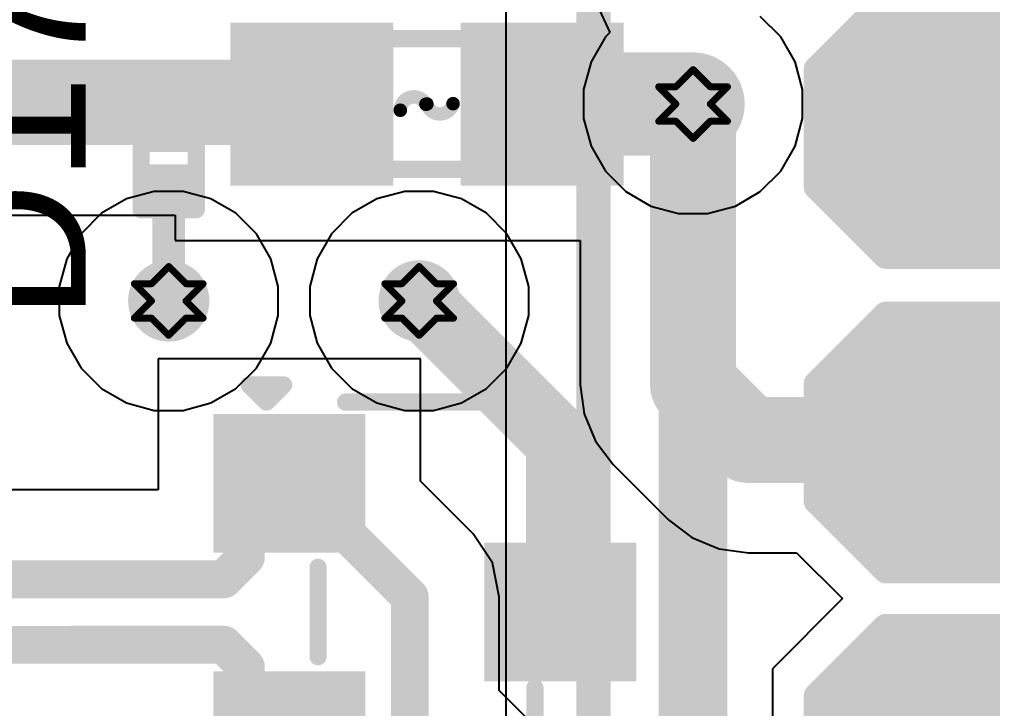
# Model space of a CAD drawing. Header units: inches. Extents: x -3 to 5437, y -3 to 5435.
# Drawn here: x 31.2 to 38.38, y 91.26 to 96.35 of the extents above; entities that cross this region are included whole.
import ezdxf

# ---------------------------------------------------------------- set-up
doc = ezdxf.new("R2010")
doc.units = ezdxf.units.IN
for name, color, linetype in [('Bottom Layer', 5, 'Continuous'), ('Bottom Solder', 6, 'Continuous'), ('Drill Drawing', 1, 'Continuous'), ('GND', 16, 'Continuous'), ('PWR', 76, 'Continuous'), ('Top Layer', 1, 'Continuous'), ('Top Overlay', 2, 'Continuous'), ('Top Paste', 8, 'Continuous'), ('Top Solder', 216, 'Continuous'), ('Via Holes', 16, 'Continuous')]:
    doc.layers.add(name, color=color, linetype=linetype)
doc.styles.add('Arial', font='', dxfattribs={"height": 0.2})
doc.styles.get('Arial').set_extended_font_data('Arial')

# ---------------------------------------------------------------- blocks, each defined once
blk = doc.blocks.new('T__________82')
at = {"layer": 'Top Layer'}
blk.add_hatch(color=1, dxfattribs=at).paths.add_polyline_path([(0.381, 0.762), (-0.381, 0.762), (-0.762, 0.381), (-0.762, -0.381), (-0.381, -0.762), (0.381, -0.762), (0.762, -0.381), (0.762, 0.381)])
at = {"layer": 'Top Paste'}
blk.add_hatch(color=8, dxfattribs=at).paths.add_polyline_path([(0.381, 0.762), (-0.381, 0.762), (-0.762, 0.381), (-0.762, -0.381), (-0.381, -0.762), (0.381, -0.762), (0.762, -0.381), (0.762, 0.381)])
at = {"layer": 'Top Solder'}
blk.add_hatch(color=216, dxfattribs=at).paths.add_polyline_path([(0.4318, 0.8636), (-0.4318, 0.8636), (-0.8636, 0.4318), (-0.8636, -0.4318), (-0.4318, -0.8636), (0.4318, -0.8636), (0.8636, -0.4318), (0.8636, 0.4318)])
at = {"layer": 'Top Overlay'}
for points in [[(-0.9398, 0.4318, 0.2, 0.2, 0), (-0.4318, 0.9398, 0.2, 0.2, 0)], [(-0.4318, 0.9398, 0.2, 0.2, 0), (0.4318, 0.9398, 0.2, 0.2, 0)], [(0.4318, 0.9398, 0.2, 0.2, 0), (0.9398, 0.4318, 0.2, 0.2, 0)], [(-0.9398, -0.4318, 0.2, 0.2, 0), (-0.9398, 0.4318, 0.2, 0.2, 0)], [(0.9398, -0.4318, 0.2, 0.2, 0), (0.9398, 0.4318, 0.2, 0.2, 0)], [(-0.9398, -0.4318, 0.2, 0.2, 0), (-0.4318, -0.9398, 0.2, 0.2, 0)], [(0.4318, -0.9398, 0.2, 0.2, 0), (0.9398, -0.4318, 0.2, 0.2, 0)], [(-0.4318, -0.9398, 0.2, 0.2, 0), (0.4318, -0.9398, 0.2, 0.2, 0)]]:
    blk.add_lwpolyline(points, format="xyseb", dxfattribs=at)
for points in [[(-0.4818, 0.9398, 0.1, 0.1, 1), (-0.3818, 0.9398, 0.1, 0.1, 1)], [(-0.4818, 0.9398, 0.1, 0.1, 1), (-0.3818, 0.9398, 0.1, 0.1, 1)], [(0.3818, 0.9398, 0.1, 0.1, 1), (0.4818, 0.9398, 0.1, 0.1, 1)], [(0.3818, 0.9398, 0.1, 0.1, 1), (0.4818, 0.9398, 0.1, 0.1, 1)], [(-0.9898, 0.4318, 0.1, 0.1, 1), (-0.8898, 0.4318, 0.1, 0.1, 1)], [(-0.9898, 0.4318, 0.1, 0.1, 1), (-0.8898, 0.4318, 0.1, 0.1, 1)], [(0.8898, 0.4318, 0.1, 0.1, 1), (0.9898, 0.4318, 0.1, 0.1, 1)], [(0.8898, 0.4318, 0.1, 0.1, 1), (0.9898, 0.4318, 0.1, 0.1, 1)], [(-0.9898, -0.4318, 0.1, 0.1, 1), (-0.8898, -0.4318, 0.1, 0.1, 1)], [(-0.9898, -0.4318, 0.1, 0.1, 1), (-0.8898, -0.4318, 0.1, 0.1, 1)], [(0.8898, -0.4318, 0.1, 0.1, 1), (0.9898, -0.4318, 0.1, 0.1, 1)], [(0.8898, -0.4318, 0.1, 0.1, 1), (0.9898, -0.4318, 0.1, 0.1, 1)], [(-0.4818, -0.9398, 0.1, 0.1, 1), (-0.3818, -0.9398, 0.1, 0.1, 1)], [(-0.4818, -0.9398, 0.1, 0.1, 1), (-0.3818, -0.9398, 0.1, 0.1, 1)], [(0.3818, -0.9398, 0.1, 0.1, 1), (0.4818, -0.9398, 0.1, 0.1, 1)], [(0.3818, -0.9398, 0.1, 0.1, 1), (0.4818, -0.9398, 0.1, 0.1, 1)]]:
    blk.add_lwpolyline(points, format="xyseb", close=True, dxfattribs=at)
blk = doc.blocks.new('T__________83')
at = {"layer": 'Top Layer'}
blk.add_hatch(color=1, dxfattribs=at).paths.add_polyline_path([(0.381, 0.762), (-0.381, 0.762), (-0.762, 0.381), (-0.762, -0.381), (-0.381, -0.762), (0.381, -0.762), (0.762, -0.381), (0.762, 0.381)])
at = {"layer": 'Top Paste'}
blk.add_hatch(color=8, dxfattribs=at).paths.add_polyline_path([(0.381, 0.762), (-0.381, 0.762), (-0.762, 0.381), (-0.762, -0.381), (-0.381, -0.762), (0.381, -0.762), (0.762, -0.381), (0.762, 0.381)])
at = {"layer": 'Top Solder'}
blk.add_hatch(color=216, dxfattribs=at).paths.add_polyline_path([(0.4318, 0.8636), (-0.4318, 0.8636), (-0.8636, 0.4318), (-0.8636, -0.4318), (-0.4318, -0.8636), (0.4318, -0.8636), (0.8636, -0.4318), (0.8636, 0.4318)])
at = {"layer": 'Top Overlay'}
for points in [[(-0.9398, 0.4318, 0.2, 0.2, 0), (-0.4318, 0.9398, 0.2, 0.2, 0)], [(-0.4318, 0.9398, 0.2, 0.2, 0), (0.4318, 0.9398, 0.2, 0.2, 0)], [(0.4318, 0.9398, 0.2, 0.2, 0), (0.9398, 0.4318, 0.2, 0.2, 0)], [(-0.9398, -0.4318, 0.2, 0.2, 0), (-0.9398, 0.4318, 0.2, 0.2, 0)], [(0.9398, -0.4318, 0.2, 0.2, 0), (0.9398, 0.4318, 0.2, 0.2, 0)], [(-0.9398, -0.4318, 0.2, 0.2, 0), (-0.4318, -0.9398, 0.2, 0.2, 0)], [(0.4318, -0.9398, 0.2, 0.2, 0), (0.9398, -0.4318, 0.2, 0.2, 0)], [(-0.4318, -0.9398, 0.2, 0.2, 0), (0.4318, -0.9398, 0.2, 0.2, 0)]]:
    blk.add_lwpolyline(points, format="xyseb", dxfattribs=at)
for points in [[(-0.4818, 0.9398, 0.1, 0.1, 1), (-0.3818, 0.9398, 0.1, 0.1, 1)], [(-0.4818, 0.9398, 0.1, 0.1, 1), (-0.3818, 0.9398, 0.1, 0.1, 1)], [(0.3818, 0.9398, 0.1, 0.1, 1), (0.4818, 0.9398, 0.1, 0.1, 1)], [(0.3818, 0.9398, 0.1, 0.1, 1), (0.4818, 0.9398, 0.1, 0.1, 1)], [(-0.9898, 0.4318, 0.1, 0.1, 1), (-0.8898, 0.4318, 0.1, 0.1, 1)], [(-0.9898, 0.4318, 0.1, 0.1, 1), (-0.8898, 0.4318, 0.1, 0.1, 1)], [(0.8898, 0.4318, 0.1, 0.1, 1), (0.9898, 0.4318, 0.1, 0.1, 1)], [(0.8898, 0.4318, 0.1, 0.1, 1), (0.9898, 0.4318, 0.1, 0.1, 1)], [(-0.9898, -0.4318, 0.1, 0.1, 1), (-0.8898, -0.4318, 0.1, 0.1, 1)], [(-0.9898, -0.4318, 0.1, 0.1, 1), (-0.8898, -0.4318, 0.1, 0.1, 1)], [(0.8898, -0.4318, 0.1, 0.1, 1), (0.9898, -0.4318, 0.1, 0.1, 1)], [(0.8898, -0.4318, 0.1, 0.1, 1), (0.9898, -0.4318, 0.1, 0.1, 1)], [(-0.4818, -0.9398, 0.1, 0.1, 1), (-0.3818, -0.9398, 0.1, 0.1, 1)], [(-0.4818, -0.9398, 0.1, 0.1, 1), (-0.3818, -0.9398, 0.1, 0.1, 1)], [(0.3818, -0.9398, 0.1, 0.1, 1), (0.4818, -0.9398, 0.1, 0.1, 1)], [(0.3818, -0.9398, 0.1, 0.1, 1), (0.4818, -0.9398, 0.1, 0.1, 1)]]:
    blk.add_lwpolyline(points, format="xyseb", close=True, dxfattribs=at)
blk = doc.blocks.new('T__________86')
at = {"layer": 'Top Layer'}
blk.add_hatch(color=1, dxfattribs=at).paths.add_polyline_path([(0.381, 0.762), (-0.381, 0.762), (-0.762, 0.381), (-0.762, -0.381), (-0.381, -0.762), (0.381, -0.762), (0.762, -0.381), (0.762, 0.381)])
at = {"layer": 'Top Paste'}
blk.add_hatch(color=8, dxfattribs=at).paths.add_polyline_path([(0.381, 0.762), (-0.381, 0.762), (-0.762, 0.381), (-0.762, -0.381), (-0.381, -0.762), (0.381, -0.762), (0.762, -0.381), (0.762, 0.381)])
at = {"layer": 'Top Solder'}
blk.add_hatch(color=216, dxfattribs=at).paths.add_polyline_path([(0.4318, 0.8636), (-0.4318, 0.8636), (-0.8636, 0.4318), (-0.8636, -0.4318), (-0.4318, -0.8636), (0.4318, -0.8636), (0.8636, -0.4318), (0.8636, 0.4318)])
at = {"layer": 'Top Overlay'}
for points in [[(-0.9398, 0.4318, 0.2, 0.2, 0), (-0.4318, 0.9398, 0.2, 0.2, 0)], [(-0.4318, 0.9398, 0.2, 0.2, 0), (0.4318, 0.9398, 0.2, 0.2, 0)], [(0.4318, 0.9398, 0.2, 0.2, 0), (0.9398, 0.4318, 0.2, 0.2, 0)], [(-0.9398, -0.4318, 0.2, 0.2, 0), (-0.9398, 0.4318, 0.2, 0.2, 0)], [(0.9398, -0.4318, 0.2, 0.2, 0), (0.9398, 0.4318, 0.2, 0.2, 0)], [(-0.9398, -0.4318, 0.2, 0.2, 0), (-0.4318, -0.9398, 0.2, 0.2, 0)], [(0.4318, -0.9398, 0.2, 0.2, 0), (0.9398, -0.4318, 0.2, 0.2, 0)], [(-0.4318, -0.9398, 0.2, 0.2, 0), (0.4318, -0.9398, 0.2, 0.2, 0)]]:
    blk.add_lwpolyline(points, format="xyseb", dxfattribs=at)
for points in [[(-0.4818, 0.9398, 0.1, 0.1, 1), (-0.3818, 0.9398, 0.1, 0.1, 1)], [(-0.4818, 0.9398, 0.1, 0.1, 1), (-0.3818, 0.9398, 0.1, 0.1, 1)], [(0.3818, 0.9398, 0.1, 0.1, 1), (0.4818, 0.9398, 0.1, 0.1, 1)], [(0.3818, 0.9398, 0.1, 0.1, 1), (0.4818, 0.9398, 0.1, 0.1, 1)], [(-0.9898, 0.4318, 0.1, 0.1, 1), (-0.8898, 0.4318, 0.1, 0.1, 1)], [(-0.9898, 0.4318, 0.1, 0.1, 1), (-0.8898, 0.4318, 0.1, 0.1, 1)], [(0.8898, 0.4318, 0.1, 0.1, 1), (0.9898, 0.4318, 0.1, 0.1, 1)], [(0.8898, 0.4318, 0.1, 0.1, 1), (0.9898, 0.4318, 0.1, 0.1, 1)], [(-0.9898, -0.4318, 0.1, 0.1, 1), (-0.8898, -0.4318, 0.1, 0.1, 1)], [(-0.9898, -0.4318, 0.1, 0.1, 1), (-0.8898, -0.4318, 0.1, 0.1, 1)], [(0.8898, -0.4318, 0.1, 0.1, 1), (0.9898, -0.4318, 0.1, 0.1, 1)], [(0.8898, -0.4318, 0.1, 0.1, 1), (0.9898, -0.4318, 0.1, 0.1, 1)], [(-0.4818, -0.9398, 0.1, 0.1, 1), (-0.3818, -0.9398, 0.1, 0.1, 1)], [(-0.4818, -0.9398, 0.1, 0.1, 1), (-0.3818, -0.9398, 0.1, 0.1, 1)], [(0.3818, -0.9398, 0.1, 0.1, 1), (0.4818, -0.9398, 0.1, 0.1, 1)], [(0.3818, -0.9398, 0.1, 0.1, 1), (0.4818, -0.9398, 0.1, 0.1, 1)]]:
    blk.add_lwpolyline(points, format="xyseb", close=True, dxfattribs=at)
blk = doc.blocks.new('F____0603_201')
at = {"layer": 'Top Layer'}
for points in [[(-0.35, -0.5), (-1.35, -0.5), (-1.35, 0.5), (-0.35, 0.5)], [(1.35, -0.5), (0.35, -0.5), (0.35, 0.5), (1.35, 0.5)]]:
    blk.add_hatch(color=1, dxfattribs=at).paths.add_polyline_path(points)
at = {"layer": 'Top Paste'}
for points in [[(-0.35, -0.5), (-1.35, -0.5), (-1.35, 0.5), (-0.35, 0.5)], [(1.35, -0.5), (0.35, -0.5), (0.35, 0.5), (1.35, 0.5)]]:
    blk.add_hatch(color=8, dxfattribs=at).paths.add_polyline_path(points)
at = {"layer": 'Top Solder'}
for points in [[(-0.2484, -0.6016), (-1.4516, -0.6016), (-1.4516, 0.6016), (-0.2484, 0.6016)], [(1.4516, -0.6016), (0.2484, -0.6016), (0.2484, 0.6016), (1.4516, 0.6016)]]:
    blk.add_hatch(color=216, dxfattribs=at).paths.add_polyline_path(points)
at = {"layer": 'Top Overlay'}
for points in [[(0.254, 0.4826, 0.127, 0.127, 0), (-0.254, 0.4826, 0.127, 0.127, 0)], [(-0.1933, -0.0026, 0.1, 0.1, -0.770164), (0, 0, 0.1, 0.1, 0)], [(0.1963, 0.046, 0.1, 0.1, -0.784117), (0.0071, 0.002, 0.1, 0.1, 0)], [(0.254, -0.4826, 0.127, 0.127, 0), (-0.254, -0.4826, 0.127, 0.127, 0)]]:
    blk.add_lwpolyline(points, format="xyseb", dxfattribs=at)
for points in [[(-0.2857, 0.4826, 0.0635, 0.0635, 1), (-0.2223, 0.4826, 0.0635, 0.0635, 1)], [(0.2223, 0.4826, 0.0635, 0.0635, 1), (0.2857, 0.4826, 0.0635, 0.0635, 1)], [(0.1713, 0.046, 0.05, 0.05, 1), (0.2213, 0.046, 0.05, 0.05, 1)], [(-0.2183, -0.0026, 0.05, 0.05, 1), (-0.1684, -0.0026, 0.05, 0.05, 1)], [(-0.025, 0, 0.05, 0.05, 1), (0.025, 0, 0.05, 0.05, 1)], [(-0.0179, 0.002, 0.05, 0.05, 1), (0.0321, 0.002, 0.05, 0.05, 1)], [(-0.2857, -0.4826, 0.0635, 0.0635, 1), (-0.2223, -0.4826, 0.0635, 0.0635, 1)], [(0.2223, -0.4826, 0.0635, 0.0635, 1), (0.2857, -0.4826, 0.0635, 0.0635, 1)]]:
    blk.add_lwpolyline(points, format="xyseb", close=True, dxfattribs=at)
blk = doc.blocks.new('S___23_203')
at = {"layer": 'Top Layer'}
for points in [[(-0.41, 1.46), (0.41, 1.46), (0.41, 0.54), (-0.41, 0.54)], [(-1.36, -0.54), (-0.54, -0.54), (-0.54, -1.46), (-1.36, -1.46)], [(0.54, -0.54), (1.36, -0.54), (1.36, -1.46), (0.54, -1.46)]]:
    blk.add_hatch(color=1, dxfattribs=at).paths.add_polyline_path(points)
at = {"layer": 'Top Paste'}
for points in [[(-0.41, 1.46), (0.41, 1.46), (0.41, 0.54), (-0.41, 0.54)], [(-1.36, -0.54), (-0.54, -0.54), (-0.54, -1.46), (-1.36, -1.46)], [(0.54, -0.54), (1.36, -0.54), (1.36, -1.46), (0.54, -1.46)]]:
    blk.add_hatch(color=8, dxfattribs=at).paths.add_polyline_path(points)
at = {"layer": 'Top Solder'}
for points in [[(-0.5116, 1.5616), (0.5116, 1.5616), (0.5116, 0.4384), (-0.5116, 0.4384)], [(-1.4616, -0.4384), (-0.4384, -0.4384), (-0.4384, -1.5616), (-1.4616, -1.5616)], [(0.4384, -0.4384), (1.4616, -0.4384), (1.4616, -1.5616), (0.4384, -1.5616)]]:
    blk.add_hatch(color=216, dxfattribs=at).paths.add_polyline_path(points)
at = {"layer": 'Top Overlay'}
for points in [[(-1.5494, -0.5842, 0.127, 0.127, 0), (-1.5494, 0.8128, 0.127, 0.127, 0)], [(-0.5588, 0.8128, 0.127, 0.127, 0), (-1.5494, 0.8128, 0.127, 0.127, 0)], [(1.5494, 0.8128, 0.127, 0.127, 0), (0.5588, 0.8128, 0.127, 0.127, 0)], [(1.5494, -0.5842, 0.127, 0.127, 0), (1.5494, 0.8128, 0.127, 0.127, 0)], [(0.3302, -0.7874, 0.127, 0.127, 0), (-0.3302, -0.7874, 0.127, 0.127, 0)], [(-1.5494, -1.1684, 0.127, 0.127, 0), (-1.6764, -1.0414, 0.127, 0.127, 0)], [(-1.6764, -1.2954, 0.127, 0.127, 0), (-1.6764, -1.0414, 0.127, 0.127, 0)], [(-1.6764, -1.2954, 0.127, 0.127, 0), (-1.5494, -1.1684, 0.127, 0.127, 0)]]:
    blk.add_lwpolyline(points, format="xyseb", dxfattribs=at)
for points in [[(-1.5812, 0.8128, 0.0635, 0.0635, 1), (-1.5176, 0.8128, 0.0635, 0.0635, 1)], [(-1.5812, 0.8128, 0.0635, 0.0635, 1), (-1.5176, 0.8128, 0.0635, 0.0635, 1)], [(-0.5905, 0.8128, 0.0635, 0.0635, 1), (-0.5271, 0.8128, 0.0635, 0.0635, 1)], [(0.5271, 0.8128, 0.0635, 0.0635, 1), (0.5905, 0.8128, 0.0635, 0.0635, 1)], [(1.5176, 0.8128, 0.0635, 0.0635, 1), (1.5812, 0.8128, 0.0635, 0.0635, 1)], [(1.5176, 0.8128, 0.0635, 0.0635, 1), (1.5812, 0.8128, 0.0635, 0.0635, 1)], [(-1.5812, -0.5842, 0.0635, 0.0635, 1), (-1.5176, -0.5842, 0.0635, 0.0635, 1)], [(1.5176, -0.5842, 0.0635, 0.0635, 1), (1.5812, -0.5842, 0.0635, 0.0635, 1)], [(-0.3619, -0.7874, 0.0635, 0.0635, 1), (-0.2984, -0.7874, 0.0635, 0.0635, 1)], [(0.2984, -0.7874, 0.0635, 0.0635, 1), (0.3619, -0.7874, 0.0635, 0.0635, 1)], [(-1.7082, -1.0414, 0.0635, 0.0635, 1), (-1.6446, -1.0414, 0.0635, 0.0635, 1)], [(-1.7082, -1.0414, 0.0635, 0.0635, 1), (-1.6446, -1.0414, 0.0635, 0.0635, 1)], [(-1.5812, -1.1684, 0.0635, 0.0635, 1), (-1.5176, -1.1684, 0.0635, 0.0635, 1)], [(-1.5812, -1.1684, 0.0635, 0.0635, 1), (-1.5176, -1.1684, 0.0635, 0.0635, 1)], [(-1.7082, -1.2954, 0.0635, 0.0635, 1), (-1.6446, -1.2954, 0.0635, 0.0635, 1)], [(-1.7082, -1.2954, 0.0635, 0.0635, 1), (-1.6446, -1.2954, 0.0635, 0.0635, 1)]]:
    blk.add_lwpolyline(points, format="xyseb", close=True, dxfattribs=at)
blk = doc.blocks.new('DSN0603_2_204')
at = {"layer": 'Top Layer'}
for points in [[(-0.3, 0.12), (-0.1, 0.12), (-0.1, -0.12), (-0.3, -0.12)], [(0.1, 0.12), (0.3, 0.12), (0.3, -0.12), (0.1, -0.12)]]:
    blk.add_hatch(color=1, dxfattribs=at).paths.add_polyline_path(points)
at = {"layer": 'Top Paste'}
for points in [[(-0.3, 0.12), (-0.1, 0.12), (-0.1, -0.12), (-0.3, -0.12)], [(0.1, 0.12), (0.3, 0.12), (0.3, -0.12), (0.1, -0.12)]]:
    blk.add_hatch(color=8, dxfattribs=at).paths.add_polyline_path(points)
at = {"layer": 'Top Solder'}
for points in [[(-0.355, 0.175), (-0.045, 0.175), (-0.045, -0.175), (-0.355, -0.175)], [(0.045, 0.175), (0.355, 0.175), (0.355, -0.175), (0.045, -0.175)]]:
    blk.add_hatch(color=216, dxfattribs=at).paths.add_polyline_path(points)
at = {"layer": 'Top Overlay'}
for points in [[(-0.381, 0.2032, 0.127, 0.127, 0), (0.381, 0.2032, 0.127, 0.127, 0)], [(-0.381, 0.2032, 0.127, 0.127, 0), (-0.381, -0.2032, 0.127, 0.127, 0)], [(0.381, 0.2032, 0.127, 0.127, 0), (0.381, -0.2032, 0.127, 0.127, 0)], [(-0.381, -0.2032, 0.127, 0.127, 0), (0.381, -0.2032, 0.127, 0.127, 0)]]:
    blk.add_lwpolyline(points, format="xyseb", dxfattribs=at)
for points in [[(-0.4128, 0.2032, 0.0635, 0.0635, 1), (-0.3493, 0.2032, 0.0635, 0.0635, 1)], [(-0.4128, 0.2032, 0.0635, 0.0635, 1), (-0.3493, 0.2032, 0.0635, 0.0635, 1)], [(0.3493, 0.2032, 0.0635, 0.0635, 1), (0.4128, 0.2032, 0.0635, 0.0635, 1)], [(0.3493, 0.2032, 0.0635, 0.0635, 1), (0.4128, 0.2032, 0.0635, 0.0635, 1)], [(-0.4128, -0.2032, 0.0635, 0.0635, 1), (-0.3493, -0.2032, 0.0635, 0.0635, 1)], [(-0.4128, -0.2032, 0.0635, 0.0635, 1), (-0.3493, -0.2032, 0.0635, 0.0635, 1)], [(0.3493, -0.2032, 0.0635, 0.0635, 1), (0.4128, -0.2032, 0.0635, 0.0635, 1)], [(0.3493, -0.2032, 0.0635, 0.0635, 1), (0.4128, -0.2032, 0.0635, 0.0635, 1)]]:
    blk.add_lwpolyline(points, format="xyseb", close=True, dxfattribs=at)

msp = doc.modelspace()

# ---------------------------------------------------------------- hatches: boundary and pattern name
at = {"layer": 'Bottom Layer'}
h = msp.add_hatch(color=5, dxfattribs=at)
edge = h.paths.add_edge_path()
edge.add_arc((36.1681, 95.7228), 0.3, 0, 360)
h = msp.add_hatch(color=5, dxfattribs=at)
edge = h.paths.add_edge_path()
edge.add_arc((32.2986, 94.2694), 0.3, 0, 360)
h = msp.add_hatch(color=5, dxfattribs=at)
edge = h.paths.add_edge_path()
edge.add_arc((34.1469, 94.2694), 0.3, 0, 360)
at = {"layer": 'Bottom Solder'}
h = msp.add_hatch(color=6, dxfattribs=at)
edge = h.paths.add_edge_path()
edge.add_arc((36.1681, 95.7228), 0.15, 0, 360)
h = msp.add_hatch(color=6, dxfattribs=at)
edge = h.paths.add_edge_path()
edge.add_arc((32.2986, 94.2694), 0.15, 0, 360)
at = {"layer": 'GND'}
h = msp.add_hatch(color=16, dxfattribs=at)
edge = h.paths.add_edge_path()
edge.add_arc((36.1681, 95.7228), 0.3, 0, 360)
h = msp.add_hatch(color=16, dxfattribs=at)
edge = h.paths.add_edge_path()
edge.add_arc((32.2986, 94.2694), 0.3, 0, 360)
h = msp.add_hatch(color=16, dxfattribs=at)
edge = h.paths.add_edge_path()
edge.add_arc((34.1469, 94.2694), 0.3, 0, 360)
at = {"layer": 'PWR'}
h = msp.add_hatch(color=76, dxfattribs=at)
edge = h.paths.add_edge_path()
edge.add_arc((36.1681, 95.7228), 0.3, 0, 360)
h = msp.add_hatch(color=76, dxfattribs=at)
edge = h.paths.add_edge_path()
edge.add_arc((32.2986, 94.2694), 0.3, 0, 360)
h = msp.add_hatch(color=76, dxfattribs=at)
edge = h.paths.add_edge_path()
edge.add_arc((34.1469, 94.2694), 0.3, 0, 360)
at = {"layer": 'Top Layer'}
for points in [[(28.8442, 95.4202), (33.8535, 95.4202), (33.8535, 96.0511), (28.8442, 96.0511)], [(32.1786, 94.2694), (32.4186, 94.2694), (32.4186, 95.1234), (32.1786, 95.1234)]]:
    msp.add_hatch(color=1, dxfattribs=at).paths.add_polyline_path(points)
h = msp.add_hatch(color=1, dxfattribs=at)
edge = h.paths.add_edge_path()
edge.add_arc((36.1681, 95.7228), 0.3, 0, 360)
h = msp.add_hatch(color=1, dxfattribs=at)
edge = h.paths.add_edge_path()
edge.add_arc((32.2986, 94.2694), 0.3, 0, 360)
h = msp.add_hatch(color=1, dxfattribs=at)
edge = h.paths.add_edge_path()
edge.add_arc((34.1469, 94.2694), 0.3, 0, 360)
at = {"layer": 'Top Solder'}
h = msp.add_hatch(color=216, dxfattribs=at)
edge = h.paths.add_edge_path()
edge.add_arc((36.1681, 95.7228), 0.15, 0, 360)
h = msp.add_hatch(color=216, dxfattribs=at)
edge = h.paths.add_edge_path()
edge.add_arc((32.2986, 94.2694), 0.15, 0, 360)
at = {"layer": 'Via Holes'}
h = msp.add_hatch(color=7, dxfattribs=at)
edge = h.paths.add_edge_path()
edge.add_arc((36.1681, 95.7228), 0.15, 0, 360)
h = msp.add_hatch(color=7, dxfattribs=at)
edge = h.paths.add_edge_path()
edge.add_arc((32.2986, 94.2694), 0.15, 0, 360)
h = msp.add_hatch(color=7, dxfattribs=at)
edge = h.paths.add_edge_path()
edge.add_arc((34.1469, 94.2694), 0.15, 0, 360)

# ---------------------------------------------------------------- linework, layer by layer
at = {"layer": 'Bottom Layer'}
msp.add_line((34.7856, 96.762), (34.7856, 86.0221), dxfattribs=at)
for points in [[(35.433, 86.0221, 0.254, 0.254, 0), (35.433, 97.2566, 0.254, 0.254, 0)], [(36.1681, 88.0367, 0.508, 0.508, 0), (36.1681, 95.7228, 0.508, 0.508, 0)]]:
    msp.add_lwpolyline(points, format="xyseb", dxfattribs=at)
msp.add_lwpolyline([(36.0411, 95.7228, 0.254, 0.254, 1), (36.2951, 95.7228, 0.254, 0.254, 1)], format="xyseb", close=True, dxfattribs=at)
at = {"layer": 'Drill Drawing'}
for points in [[(36.0411, 95.8498, 0.0508, 0.0508, 0), (36.1681, 95.9768, 0.0508, 0.0508, 0)], [(36.1681, 95.9768, 0.0508, 0.0508, 0), (36.2951, 95.8498, 0.0508, 0.0508, 0)], [(35.9141, 95.8498, 0.0508, 0.0508, 0), (36.0411, 95.7228, 0.0508, 0.0508, 0)], [(35.9141, 95.8498, 0.0508, 0.0508, 0), (36.0411, 95.8498, 0.0508, 0.0508, 0)], [(36.2951, 95.8498, 0.0508, 0.0508, 0), (36.4221, 95.8498, 0.0508, 0.0508, 0)], [(36.2951, 95.7228, 0.0508, 0.0508, 0), (36.4221, 95.8498, 0.0508, 0.0508, 0)], [(35.9141, 95.5958, 0.0508, 0.0508, 0), (36.0411, 95.7228, 0.0508, 0.0508, 0)], [(36.2951, 95.7228, 0.0508, 0.0508, 0), (36.4221, 95.5958, 0.0508, 0.0508, 0)], [(35.9141, 95.5958, 0.0508, 0.0508, 0), (36.0411, 95.5958, 0.0508, 0.0508, 0)], [(36.0411, 95.5958, 0.0508, 0.0508, 0), (36.1681, 95.4688, 0.0508, 0.0508, 0)], [(36.1681, 95.4688, 0.0508, 0.0508, 0), (36.2951, 95.5958, 0.0508, 0.0508, 0)], [(36.2951, 95.5958, 0.0508, 0.0508, 0), (36.4221, 95.5958, 0.0508, 0.0508, 0)], [(32.1716, 94.3964, 0.0508, 0.0508, 0), (32.2986, 94.5234, 0.0508, 0.0508, 0)], [(32.2986, 94.5234, 0.0508, 0.0508, 0), (32.4256, 94.3964, 0.0508, 0.0508, 0)], [(34.0199, 94.3964, 0.0508, 0.0508, 0), (34.1469, 94.5234, 0.0508, 0.0508, 0)], [(34.1469, 94.5234, 0.0508, 0.0508, 0), (34.2739, 94.3964, 0.0508, 0.0508, 0)], [(32.0446, 94.3964, 0.0508, 0.0508, 0), (32.1716, 94.2694, 0.0508, 0.0508, 0)], [(32.0446, 94.3964, 0.0508, 0.0508, 0), (32.1716, 94.3964, 0.0508, 0.0508, 0)], [(32.4256, 94.3964, 0.0508, 0.0508, 0), (32.5526, 94.3964, 0.0508, 0.0508, 0)], [(32.4256, 94.2694, 0.0508, 0.0508, 0), (32.5526, 94.3964, 0.0508, 0.0508, 0)], [(33.8929, 94.3964, 0.0508, 0.0508, 0), (34.0199, 94.2694, 0.0508, 0.0508, 0)], [(33.8929, 94.3964, 0.0508, 0.0508, 0), (34.0199, 94.3964, 0.0508, 0.0508, 0)], [(34.2739, 94.3964, 0.0508, 0.0508, 0), (34.4009, 94.3964, 0.0508, 0.0508, 0)], [(34.2739, 94.2694, 0.0508, 0.0508, 0), (34.4009, 94.3964, 0.0508, 0.0508, 0)], [(32.0446, 94.1424, 0.0508, 0.0508, 0), (32.1716, 94.2694, 0.0508, 0.0508, 0)], [(32.4256, 94.2694, 0.0508, 0.0508, 0), (32.5526, 94.1424, 0.0508, 0.0508, 0)], [(33.8929, 94.1424, 0.0508, 0.0508, 0), (34.0199, 94.2694, 0.0508, 0.0508, 0)], [(34.2739, 94.2694, 0.0508, 0.0508, 0), (34.4009, 94.1424, 0.0508, 0.0508, 0)], [(32.0446, 94.1424, 0.0508, 0.0508, 0), (32.1716, 94.1424, 0.0508, 0.0508, 0)], [(32.1716, 94.1424, 0.0508, 0.0508, 0), (32.2986, 94.0154, 0.0508, 0.0508, 0)], [(32.2986, 94.0154, 0.0508, 0.0508, 0), (32.4256, 94.1424, 0.0508, 0.0508, 0)], [(32.4256, 94.1424, 0.0508, 0.0508, 0), (32.5526, 94.1424, 0.0508, 0.0508, 0)], [(33.8929, 94.1424, 0.0508, 0.0508, 0), (34.0199, 94.1424, 0.0508, 0.0508, 0)], [(34.0199, 94.1424, 0.0508, 0.0508, 0), (34.1469, 94.0154, 0.0508, 0.0508, 0)], [(34.1469, 94.0154, 0.0508, 0.0508, 0), (34.2739, 94.1424, 0.0508, 0.0508, 0)], [(34.2739, 94.1424, 0.0508, 0.0508, 0), (34.4009, 94.1424, 0.0508, 0.0508, 0)]]:
    msp.add_lwpolyline(points, format="xyseb", dxfattribs=at)
for points in [[(36.1554, 95.9768, 0.0254, 0.0254, 1), (36.1808, 95.9768, 0.0254, 0.0254, 1)], [(36.1554, 95.9768, 0.0254, 0.0254, 1), (36.1808, 95.9768, 0.0254, 0.0254, 1)], [(35.9014, 95.8498, 0.0254, 0.0254, 1), (35.9268, 95.8498, 0.0254, 0.0254, 1)], [(35.9014, 95.8498, 0.0254, 0.0254, 1), (35.9268, 95.8498, 0.0254, 0.0254, 1)], [(36.0284, 95.8498, 0.0254, 0.0254, 1), (36.0538, 95.8498, 0.0254, 0.0254, 1)], [(36.0284, 95.8498, 0.0254, 0.0254, 1), (36.0538, 95.8498, 0.0254, 0.0254, 1)], [(36.2824, 95.8498, 0.0254, 0.0254, 1), (36.3078, 95.8498, 0.0254, 0.0254, 1)], [(36.2824, 95.8498, 0.0254, 0.0254, 1), (36.3078, 95.8498, 0.0254, 0.0254, 1)], [(36.4094, 95.8498, 0.0254, 0.0254, 1), (36.4348, 95.8498, 0.0254, 0.0254, 1)], [(36.4094, 95.8498, 0.0254, 0.0254, 1), (36.4348, 95.8498, 0.0254, 0.0254, 1)], [(36.0284, 95.7228, 0.0254, 0.0254, 1), (36.0538, 95.7228, 0.0254, 0.0254, 1)], [(36.0284, 95.7228, 0.0254, 0.0254, 1), (36.0538, 95.7228, 0.0254, 0.0254, 1)], [(36.2824, 95.7228, 0.0254, 0.0254, 1), (36.3078, 95.7228, 0.0254, 0.0254, 1)], [(36.2824, 95.7228, 0.0254, 0.0254, 1), (36.3078, 95.7228, 0.0254, 0.0254, 1)], [(35.9014, 95.5958, 0.0254, 0.0254, 1), (35.9268, 95.5958, 0.0254, 0.0254, 1)], [(35.9014, 95.5958, 0.0254, 0.0254, 1), (35.9268, 95.5958, 0.0254, 0.0254, 1)], [(36.0284, 95.5958, 0.0254, 0.0254, 1), (36.0538, 95.5958, 0.0254, 0.0254, 1)], [(36.0284, 95.5958, 0.0254, 0.0254, 1), (36.0538, 95.5958, 0.0254, 0.0254, 1)], [(36.2824, 95.5958, 0.0254, 0.0254, 1), (36.3078, 95.5958, 0.0254, 0.0254, 1)], [(36.2824, 95.5958, 0.0254, 0.0254, 1), (36.3078, 95.5958, 0.0254, 0.0254, 1)], [(36.4094, 95.5958, 0.0254, 0.0254, 1), (36.4348, 95.5958, 0.0254, 0.0254, 1)], [(36.4094, 95.5958, 0.0254, 0.0254, 1), (36.4348, 95.5958, 0.0254, 0.0254, 1)], [(36.1554, 95.4688, 0.0254, 0.0254, 1), (36.1808, 95.4688, 0.0254, 0.0254, 1)], [(36.1554, 95.4688, 0.0254, 0.0254, 1), (36.1808, 95.4688, 0.0254, 0.0254, 1)], [(32.2859, 94.5234, 0.0254, 0.0254, 1), (32.3113, 94.5234, 0.0254, 0.0254, 1)], [(32.2859, 94.5234, 0.0254, 0.0254, 1), (32.3113, 94.5234, 0.0254, 0.0254, 1)], [(34.1342, 94.5234, 0.0254, 0.0254, 1), (34.1596, 94.5234, 0.0254, 0.0254, 1)], [(34.1342, 94.5234, 0.0254, 0.0254, 1), (34.1596, 94.5234, 0.0254, 0.0254, 1)], [(32.0319, 94.3964, 0.0254, 0.0254, 1), (32.0573, 94.3964, 0.0254, 0.0254, 1)], [(32.0319, 94.3964, 0.0254, 0.0254, 1), (32.0573, 94.3964, 0.0254, 0.0254, 1)], [(32.1589, 94.3964, 0.0254, 0.0254, 1), (32.1843, 94.3964, 0.0254, 0.0254, 1)], [(32.1589, 94.3964, 0.0254, 0.0254, 1), (32.1843, 94.3964, 0.0254, 0.0254, 1)], [(32.4129, 94.3964, 0.0254, 0.0254, 1), (32.4383, 94.3964, 0.0254, 0.0254, 1)], [(32.4129, 94.3964, 0.0254, 0.0254, 1), (32.4383, 94.3964, 0.0254, 0.0254, 1)], [(32.5399, 94.3964, 0.0254, 0.0254, 1), (32.5653, 94.3964, 0.0254, 0.0254, 1)], [(32.5399, 94.3964, 0.0254, 0.0254, 1), (32.5653, 94.3964, 0.0254, 0.0254, 1)], [(33.8802, 94.3964, 0.0254, 0.0254, 1), (33.9056, 94.3964, 0.0254, 0.0254, 1)], [(33.8802, 94.3964, 0.0254, 0.0254, 1), (33.9056, 94.3964, 0.0254, 0.0254, 1)], [(34.0072, 94.3964, 0.0254, 0.0254, 1), (34.0326, 94.3964, 0.0254, 0.0254, 1)], [(34.0072, 94.3964, 0.0254, 0.0254, 1), (34.0326, 94.3964, 0.0254, 0.0254, 1)], [(34.2612, 94.3964, 0.0254, 0.0254, 1), (34.2866, 94.3964, 0.0254, 0.0254, 1)], [(34.2612, 94.3964, 0.0254, 0.0254, 1), (34.2866, 94.3964, 0.0254, 0.0254, 1)], [(34.3882, 94.3964, 0.0254, 0.0254, 1), (34.4136, 94.3964, 0.0254, 0.0254, 1)], [(34.3882, 94.3964, 0.0254, 0.0254, 1), (34.4136, 94.3964, 0.0254, 0.0254, 1)], [(32.1589, 94.2694, 0.0254, 0.0254, 1), (32.1843, 94.2694, 0.0254, 0.0254, 1)], [(32.1589, 94.2694, 0.0254, 0.0254, 1), (32.1843, 94.2694, 0.0254, 0.0254, 1)], [(32.4129, 94.2694, 0.0254, 0.0254, 1), (32.4383, 94.2694, 0.0254, 0.0254, 1)], [(32.4129, 94.2694, 0.0254, 0.0254, 1), (32.4383, 94.2694, 0.0254, 0.0254, 1)], [(34.0072, 94.2694, 0.0254, 0.0254, 1), (34.0326, 94.2694, 0.0254, 0.0254, 1)], [(34.0072, 94.2694, 0.0254, 0.0254, 1), (34.0326, 94.2694, 0.0254, 0.0254, 1)], [(34.2612, 94.2694, 0.0254, 0.0254, 1), (34.2866, 94.2694, 0.0254, 0.0254, 1)], [(34.2612, 94.2694, 0.0254, 0.0254, 1), (34.2866, 94.2694, 0.0254, 0.0254, 1)], [(32.0319, 94.1424, 0.0254, 0.0254, 1), (32.0573, 94.1424, 0.0254, 0.0254, 1)], [(32.0319, 94.1424, 0.0254, 0.0254, 1), (32.0573, 94.1424, 0.0254, 0.0254, 1)], [(32.1589, 94.1424, 0.0254, 0.0254, 1), (32.1843, 94.1424, 0.0254, 0.0254, 1)], [(32.1589, 94.1424, 0.0254, 0.0254, 1), (32.1843, 94.1424, 0.0254, 0.0254, 1)], [(32.4129, 94.1424, 0.0254, 0.0254, 1), (32.4383, 94.1424, 0.0254, 0.0254, 1)], [(32.4129, 94.1424, 0.0254, 0.0254, 1), (32.4383, 94.1424, 0.0254, 0.0254, 1)], [(32.5399, 94.1424, 0.0254, 0.0254, 1), (32.5653, 94.1424, 0.0254, 0.0254, 1)], [(32.5399, 94.1424, 0.0254, 0.0254, 1), (32.5653, 94.1424, 0.0254, 0.0254, 1)], [(33.8802, 94.1424, 0.0254, 0.0254, 1), (33.9056, 94.1424, 0.0254, 0.0254, 1)], [(33.8802, 94.1424, 0.0254, 0.0254, 1), (33.9056, 94.1424, 0.0254, 0.0254, 1)], [(34.0072, 94.1424, 0.0254, 0.0254, 1), (34.0326, 94.1424, 0.0254, 0.0254, 1)], [(34.0072, 94.1424, 0.0254, 0.0254, 1), (34.0326, 94.1424, 0.0254, 0.0254, 1)], [(34.2612, 94.1424, 0.0254, 0.0254, 1), (34.2866, 94.1424, 0.0254, 0.0254, 1)], [(34.2612, 94.1424, 0.0254, 0.0254, 1), (34.2866, 94.1424, 0.0254, 0.0254, 1)], [(34.3882, 94.1424, 0.0254, 0.0254, 1), (34.4136, 94.1424, 0.0254, 0.0254, 1)], [(34.3882, 94.1424, 0.0254, 0.0254, 1), (34.4136, 94.1424, 0.0254, 0.0254, 1)], [(32.2859, 94.0154, 0.0254, 0.0254, 1), (32.3113, 94.0154, 0.0254, 0.0254, 1)], [(32.2859, 94.0154, 0.0254, 0.0254, 1), (32.3113, 94.0154, 0.0254, 0.0254, 1)], [(34.1342, 94.0154, 0.0254, 0.0254, 1), (34.1596, 94.0154, 0.0254, 0.0254, 1)], [(34.1342, 94.0154, 0.0254, 0.0254, 1), (34.1596, 94.0154, 0.0254, 0.0254, 1)]]:
    msp.add_lwpolyline(points, format="xyseb", close=True, dxfattribs=at)
at = {"layer": 'GND'}
for p, q in [((35.4638, 96.4486), (35.5541, 96.2515)), ((36.8146, 96.2189), (36.6642, 96.3693)), ((35.5541, 96.2515), (35.5215, 96.2189)), ((35.5215, 96.2189), (35.4152, 96.0347)), ((36.921, 96.0347), (36.8146, 96.2189)), ((35.4152, 96.0347), (35.3601, 95.8292)), ((36.9761, 95.8292), (36.921, 96.0347)), ((35.3601, 95.8292), (35.3601, 95.6164)), ((36.9761, 95.6164), (36.9761, 95.8292)), ((35.3601, 95.6164), (35.4152, 95.4109)), ((36.921, 95.4109), (36.9761, 95.6164)), ((35.4152, 95.4109), (35.5215, 95.2267)), ((36.8146, 95.2267), (36.921, 95.4109)), ((35.5215, 95.2267), (35.672, 95.0762)), ((36.6642, 95.0762), (36.8146, 95.2267)), ((35.672, 95.0762), (35.8562, 94.9699)), ((36.48, 94.9699), (36.6642, 95.0762)), ((35.8562, 94.9699), (36.0617, 94.9148)), ((36.2745, 94.9148), (36.48, 94.9699)), ((36.0617, 94.9148), (36.2745, 94.9148))]:
    msp.add_line(p, q, dxfattribs=at)
at = {"layer": 'PWR'}
for p, q in [((35.4638, 96.4486), (35.5541, 96.2515)), ((36.8146, 96.2189), (36.6642, 96.3693)), ((35.5541, 96.2515), (35.5215, 96.2189)), ((35.5215, 96.2189), (35.4152, 96.0347)), ((36.921, 96.0347), (36.8146, 96.2189)), ((35.4152, 96.0347), (35.3601, 95.8292)), ((36.9761, 95.8292), (36.921, 96.0347)), ((35.3601, 95.8292), (35.3601, 95.6164)), ((36.9761, 95.6164), (36.9761, 95.8292)), ((35.3601, 95.6164), (35.4152, 95.4109)), ((36.921, 95.4109), (36.9761, 95.6164)), ((35.4152, 95.4109), (35.5215, 95.2267)), ((36.8146, 95.2267), (36.921, 95.4109)), ((35.5215, 95.2267), (35.672, 95.0762)), ((36.6642, 95.0762), (36.8146, 95.2267)), ((31.9867, 95.0224), (31.8024, 94.916)), ((32.1922, 95.0774), (31.9867, 95.0224)), ((32.4049, 95.0774), (32.1922, 95.0774)), ((32.6104, 95.0224), (32.4049, 95.0774)), ((32.7947, 94.916), (32.6104, 95.0224)), ((33.8351, 95.0224), (33.6508, 94.916)), ((34.0406, 95.0774), (33.8351, 95.0224)), ((34.2533, 95.0774), (34.0406, 95.0774)), ((34.4588, 95.0224), (34.2533, 95.0774)), ((34.6431, 94.916), (34.4588, 95.0224)), ((35.672, 95.0762), (35.8562, 94.9699)), ((36.48, 94.9699), (36.6642, 95.0762)), ((35.8562, 94.9699), (36.0617, 94.9148)), ((36.2745, 94.9148), (36.48, 94.9699)), ((31.8024, 94.916), (31.652, 94.7656)), ((32.9451, 94.7656), (32.7947, 94.916)), ((33.6508, 94.916), (33.5004, 94.7656)), ((34.7935, 94.7656), (34.6431, 94.916)), ((36.0617, 94.9148), (36.2745, 94.9148)), ((31.652, 94.7656), (31.5456, 94.5813)), ((33.0515, 94.5813), (32.9451, 94.7656)), ((33.5004, 94.7656), (33.394, 94.5813)), ((34.8999, 94.5813), (34.7935, 94.7656)), ((31.5456, 94.5813), (31.4906, 94.3758)), ((33.1066, 94.3758), (33.0515, 94.5813)), ((33.394, 94.5813), (33.3389, 94.3758)), ((34.9549, 94.3758), (34.8999, 94.5813)), ((31.4906, 94.3758), (31.4906, 94.1631)), ((33.1066, 94.1631), (33.1066, 94.3758)), ((33.3389, 94.3758), (33.3389, 94.1631)), ((34.9549, 94.1631), (34.9549, 94.3758)), ((31.4906, 94.1631), (31.5456, 93.9576)), ((33.0515, 93.9576), (33.1066, 94.1631)), ((33.3389, 94.1631), (33.394, 93.9576)), ((34.8999, 93.9576), (34.9549, 94.1631)), ((31.5456, 93.9576), (31.652, 93.7733)), ((32.9451, 93.7733), (33.0515, 93.9576)), ((33.394, 93.9576), (33.5004, 93.7733)), ((34.7935, 93.7733), (34.8999, 93.9576)), ((31.652, 93.7733), (31.8024, 93.6229)), ((32.7947, 93.6229), (32.9451, 93.7733)), ((33.5004, 93.7733), (33.6508, 93.6229)), ((34.6431, 93.6229), (34.7935, 93.7733)), ((31.8024, 93.6229), (31.9867, 93.5165)), ((32.6104, 93.5165), (32.7947, 93.6229)), ((33.6508, 93.6229), (33.8351, 93.5165)), ((34.4588, 93.5165), (34.6431, 93.6229)), ((31.9867, 93.5165), (32.1922, 93.4614)), ((32.4049, 93.4614), (32.6104, 93.5165)), ((33.8351, 93.5165), (34.0406, 93.4614)), ((34.2533, 93.4614), (34.4588, 93.5165)), ((32.1922, 93.4614), (32.4049, 93.4614)), ((34.0406, 93.4614), (34.2533, 93.4614))]:
    msp.add_line(p, q, dxfattribs=at)
at = {"layer": 'Top Layer'}
for p, q in [((29.8734, 94.9022), (32.3456, 94.9022)), ((32.3456, 94.9022), (32.3456, 94.7148)), ((32.3456, 94.7148), (35.3355, 94.7148)), ((35.3355, 94.7148), (35.3355, 93.6513)), ((34.1564, 93.8414), (32.2204, 93.8414)), ((32.2204, 93.8414), (32.2204, 92.8751)), ((34.1564, 92.9393), (34.1564, 93.8414)), ((35.3355, 93.6513), (35.3497, 93.5436)), ((35.3497, 93.5436), (35.3638, 93.4358)), ((35.3638, 93.4358), (35.447, 93.235)), ((35.447, 93.235), (35.5793, 93.0626)), ((35.5793, 93.0626), (35.9872, 92.6546)), ((34.5444, 92.5513), (34.1564, 92.9393)), ((31.3812, 92.8745), (30.2364, 92.8745)), ((31.3842, 92.8751), (31.3812, 92.8745)), ((32.2204, 92.8751), (31.3842, 92.8751)), ((35.9872, 92.6546), (36.1597, 92.5223)), ((34.6876, 92.3371), (34.5444, 92.5513)), ((36.1597, 92.5223), (36.3605, 92.4391)), ((36.3605, 92.4391), (36.576, 92.4108)), ((36.576, 92.4108), (36.9326, 92.4108)), ((36.9326, 92.4108), (37.271, 92.0723)), ((34.7378, 92.0843), (34.6876, 92.3371)), ((34.7378, 91.3937), (34.7378, 92.0843)), ((37.271, 92.0723), (36.7538, 91.5551)), ((36.7538, 91.5551), (36.7538, 90.6548)), ((35.4767, 90.6548), (34.7378, 91.3937))]:
    msp.add_line(p, q, dxfattribs=at)
for points in [[(38.005, 95.5646, 0.381, 0.381, 0), (38.005, 96.9264, 0.381, 0.381, 0)], [(35.0535, 95.7228, 0.762, 0.762, 0), (36.1681, 95.7228, 0.762, 0.762, 0)], [(36.1681, 93.6513, 0.635, 0.635, 0), (36.1681, 95.7228, 0.635, 0.635, 0)], [(38.005, 95.5646, 0.254, 0.254, 0), (38.0238, 95.5458, 0.254, 0.254, 0)], [(34.1469, 94.2694, 0.508, 0.508, 0), (35.1884, 93.228, 0.508, 0.508, 0)], [(36.1681, 93.6513, 0.635, 0.635, 0), (36.576, 93.2434, 0.635, 0.635, 0)], [(36.576, 93.2434, 0.635, 0.635, 0), (38.005, 93.2434, 0.635, 0.635, 0)], [(35.1884, 91.9734, 0.508, 0.508, 0), (35.1884, 93.228, 0.508, 0.508, 0)], [(38.005, 93.2434, 0.254, 0.254, 0), (38.0238, 93.2246, 0.254, 0.254, 0)], [(32.8681, 92.6531, 0.2794, 0.2794, 0), (33.1384, 92.9234, 0.2794, 0.2794, 0)], [(33.1384, 92.9234, 0.2794, 0.2794, 0), (33.2384, 92.9234, 0.2794, 0.2794, 0)], [(33.2384, 92.9234, 0.2794, 0.2794, 0), (34.0775, 92.0843, 0.2794, 0.2794, 0)], [(32.8681, 92.3784, 0.2794, 0.2794, 0), (32.8681, 92.6531, 0.2794, 0.2794, 0)], [(32.7044, 92.2147, 0.2794, 0.2794, 0), (32.8681, 92.3784, 0.2794, 0.2794, 0)], [(29.8529, 92.2141, 0.2794, 0.2794, 0), (31.3836, 92.2141, 0.2794, 0.2794, 0)], [(31.3836, 92.2141, 0.2794, 0.2794, 0), (31.3842, 92.2147, 0.2794, 0.2794, 0)], [(31.3842, 92.2147, 0.2794, 0.2794, 0), (32.7044, 92.2147, 0.2794, 0.2794, 0)], [(34.0775, 91.1202, 0.2794, 0.2794, 0), (34.0775, 92.0843, 0.2794, 0.2794, 0)], [(29.8529, 91.7315, 0.2794, 0.2794, 0), (31.5835, 91.7315, 0.2794, 0.2794, 0)], [(31.5835, 91.7315, 0.2794, 0.2794, 0), (31.5841, 91.7321, 0.2794, 0.2794, 0)], [(31.5841, 91.7321, 0.2794, 0.2794, 0), (32.7044, 91.7321, 0.2794, 0.2794, 0)], [(32.7044, 91.7321, 0.2794, 0.2794, 0), (32.8681, 91.5684, 0.2794, 0.2794, 0)], [(32.8681, 91.2937, 0.2794, 0.2794, 0), (32.8681, 91.5684, 0.2794, 0.2794, 0)], [(32.8681, 91.2937, 0.2794, 0.2794, 0), (33.3356, 90.8262, 0.2794, 0.2794, 0)]]:
    msp.add_lwpolyline(points, format="xyseb", dxfattribs=at)
for points in [[(34.863, 95.7228, 0.381, 0.381, 1), (35.244, 95.7228, 0.381, 0.381, 1)], [(35.9776, 95.7228, 0.381, 0.381, 1), (36.3586, 95.7228, 0.381, 0.381, 1)], [(36.0093, 95.7228, 0.3175, 0.3175, 1), (36.3268, 95.7228, 0.3175, 0.3175, 1)], [(37.9097, 95.5646, 0.1905, 0.1905, 1), (38.1002, 95.5646, 0.1905, 0.1905, 1)], [(37.9415, 95.5646, 0.127, 0.127, 1), (38.0685, 95.5646, 0.127, 0.127, 1)], [(37.9603, 95.5458, 0.127, 0.127, 1), (38.0873, 95.5458, 0.127, 0.127, 1)], [(34.0199, 94.2694, 0.254, 0.254, 1), (34.2739, 94.2694, 0.254, 0.254, 1)], [(36.0093, 93.6513, 0.3175, 0.3175, 1), (36.3268, 93.6513, 0.3175, 0.3175, 1)], [(36.0093, 93.6513, 0.3175, 0.3175, 1), (36.3268, 93.6513, 0.3175, 0.3175, 1)], [(36.4173, 93.2434, 0.3175, 0.3175, 1), (36.7347, 93.2434, 0.3175, 0.3175, 1)], [(36.4173, 93.2434, 0.3175, 0.3175, 1), (36.7347, 93.2434, 0.3175, 0.3175, 1)], [(37.8462, 93.2434, 0.3175, 0.3175, 1), (38.1637, 93.2434, 0.3175, 0.3175, 1)], [(35.0614, 93.228, 0.254, 0.254, 1), (35.3154, 93.228, 0.254, 0.254, 1)], [(35.0614, 93.228, 0.254, 0.254, 1), (35.3154, 93.228, 0.254, 0.254, 1)], [(37.9415, 93.2434, 0.127, 0.127, 1), (38.0685, 93.2434, 0.127, 0.127, 1)], [(37.9603, 93.2246, 0.127, 0.127, 1), (38.0873, 93.2246, 0.127, 0.127, 1)], [(33.0685, 92.9234, 0.1397, 0.1397, 1), (33.2082, 92.9234, 0.1397, 0.1397, 1)], [(33.0685, 92.9234, 0.1397, 0.1397, 1), (33.2082, 92.9234, 0.1397, 0.1397, 1)], [(33.1685, 92.9234, 0.1397, 0.1397, 1), (33.3082, 92.9234, 0.1397, 0.1397, 1)], [(33.1685, 92.9234, 0.1397, 0.1397, 1), (33.3082, 92.9234, 0.1397, 0.1397, 1)], [(32.7982, 92.6531, 0.1397, 0.1397, 1), (32.9379, 92.6531, 0.1397, 0.1397, 1)], [(32.7982, 92.6531, 0.1397, 0.1397, 1), (32.9379, 92.6531, 0.1397, 0.1397, 1)], [(32.7982, 92.3784, 0.1397, 0.1397, 1), (32.9379, 92.3784, 0.1397, 0.1397, 1)], [(32.7982, 92.3784, 0.1397, 0.1397, 1), (32.9379, 92.3784, 0.1397, 0.1397, 1)], [(31.3138, 92.2141, 0.1397, 0.1397, 1), (31.4535, 92.2141, 0.1397, 0.1397, 1)], [(31.3138, 92.2141, 0.1397, 0.1397, 1), (31.4535, 92.2141, 0.1397, 0.1397, 1)], [(31.3144, 92.2147, 0.1397, 0.1397, 1), (31.4541, 92.2147, 0.1397, 0.1397, 1)], [(31.3144, 92.2147, 0.1397, 0.1397, 1), (31.4541, 92.2147, 0.1397, 0.1397, 1)], [(32.6346, 92.2147, 0.1397, 0.1397, 1), (32.7743, 92.2147, 0.1397, 0.1397, 1)], [(32.6346, 92.2147, 0.1397, 0.1397, 1), (32.7743, 92.2147, 0.1397, 0.1397, 1)], [(34.0076, 92.0843, 0.1397, 0.1397, 1), (34.1473, 92.0843, 0.1397, 0.1397, 1)], [(34.0076, 92.0843, 0.1397, 0.1397, 1), (34.1473, 92.0843, 0.1397, 0.1397, 1)], [(35.0614, 91.9734, 0.254, 0.254, 1), (35.3154, 91.9734, 0.254, 0.254, 1)], [(31.5137, 91.7315, 0.1397, 0.1397, 1), (31.6534, 91.7315, 0.1397, 0.1397, 1)], [(31.5137, 91.7315, 0.1397, 0.1397, 1), (31.6534, 91.7315, 0.1397, 0.1397, 1)], [(31.5143, 91.7321, 0.1397, 0.1397, 1), (31.654, 91.7321, 0.1397, 0.1397, 1)], [(31.5143, 91.7321, 0.1397, 0.1397, 1), (31.654, 91.7321, 0.1397, 0.1397, 1)], [(32.6346, 91.7321, 0.1397, 0.1397, 1), (32.7743, 91.7321, 0.1397, 0.1397, 1)], [(32.6346, 91.7321, 0.1397, 0.1397, 1), (32.7743, 91.7321, 0.1397, 0.1397, 1)], [(32.7982, 91.5684, 0.1397, 0.1397, 1), (32.9379, 91.5684, 0.1397, 0.1397, 1)], [(32.7982, 91.5684, 0.1397, 0.1397, 1), (32.9379, 91.5684, 0.1397, 0.1397, 1)], [(32.7982, 91.2937, 0.1397, 0.1397, 1), (32.9379, 91.2937, 0.1397, 0.1397, 1)], [(32.7982, 91.2937, 0.1397, 0.1397, 1), (32.9379, 91.2937, 0.1397, 0.1397, 1)]]:
    msp.add_lwpolyline(points, format="xyseb", close=True, dxfattribs=at)

# ---------------------------------------------------------------- block references
for name, p in [('T__________86', (38.0238, 95.5458)), ('T__________82', (38.0238, 93.2246)), ('T__________83', (38.0238, 90.9201))]:
    msp.add_blockref(name, p)
for name, p, rotation in [('F____0603_201', (34.2036, 95.7228), 180), ('DSN0603_2_204', (32.2986, 95.3234), 90), ('S___23_203', (34.1884, 91.9734), 270)]:
    msp.add_blockref(name, p, dxfattribs=dict(rotation=rotation))

# ---------------------------------------------------------------- texts
at = {"layer": 'Top Overlay', "style": 'Arial'}
msp.add_text('D17', height=1.016, rotation=90, dxfattribs=at).set_placement((31.6866, 94.1228))

doc.saveas('drawing.dxf')
